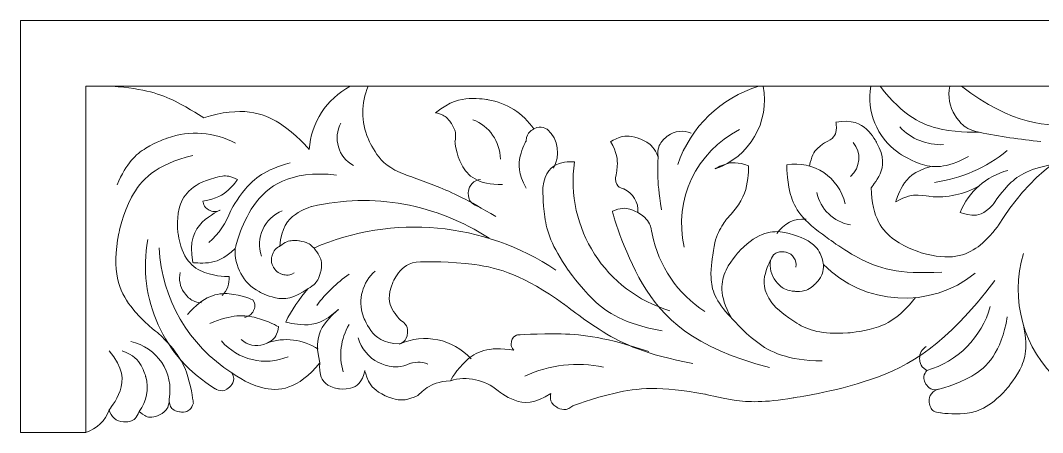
# Model space of a CAD drawing. Header units: millimetres. Extents: x 5741 to 5941, y 4776 to 4945.
# Drawn here: x 5741.4 to 5813.8, y 4915.9 to 4945.1 of the extents above; entities that cross this region are included whole.
import ezdxf

# ---------------------------------------------------------------- set-up
doc = ezdxf.new("R2010")
doc.units = ezdxf.units.MM
doc.header["$MEASUREMENT"] = 0
doc.layers.add('SITARA ALL', color=18, linetype='Continuous', true_color=0x000000)

msp = doc.modelspace()

# ---------------------------------------------------------------- linework, layer by layer
at = {"layer": 'SITARA ALL', "color": 1, "lineweight": 9, "true_color": 0xff0000}
for points, knots in [([(5835.637, 4935.453), (5835.351, 4935.729), (5835.281, 4936.161), (5835.464, 4936.513), (5835.464, 4936.513), (5835.556, 4936.689), (5835.7, 4936.825), (5835.845, 4936.96), (5836.042, 4937.055), (5836.432, 4936.98), (5836.432, 4936.98), (5836.427, 4937.328), (5836.547, 4937.653), (5836.667, 4937.979), (5836.911, 4938.281), (5837.594, 4938.42), (5837.594, 4938.42), (5837.936, 4938.49), (5838.278, 4938.432), (5838.62, 4938.375), (5838.963, 4938.192), (5839.226, 4937.547), (5839.226, 4937.547), (5839.15, 4938.242), (5839.352, 4938.907), (5839.555, 4939.572), (5840.036, 4940.206), (5841.415, 4940.438), (5841.415, 4940.438), (5841.415, 4940.438), (5817.576, 4940.438), (5793.737, 4940.438), (5746.058, 4940.438), (5746.058, 4940.438), (5746.058, 4940.438), (5746.058, 4940.438), (5746.058, 4934.312), (5746.058, 4928.185), (5746.058, 4915.931), (5746.058, 4915.931), (5746.058, 4915.931), (5746.058, 4915.931), (5744.898, 4915.931), (5743.737, 4915.931), (5741.415, 4915.931), (5741.415, 4915.931), (5741.415, 4915.931), (5741.415, 4915.931), (5741.415, 4922.058), (5741.415, 4928.185), (5741.415, 4940.438), (5741.415, 4940.438), (5741.415, 4940.438), (5741.415, 4940.438), (5741.415, 4941.603), (5741.415, 4942.768), (5741.415, 4945.098), (5741.415, 4945.098), (5741.415, 4945.098), (5741.415, 4945.098), (5742.576, 4945.098), (5743.737, 4945.098), (5746.058, 4945.098), (5746.058, 4945.098), (5746.058, 4945.098), (5746.058, 4945.098), (5769.898, 4945.098), (5793.737, 4945.098), (5841.415, 4945.098), (5841.415, 4945.098), (5841.415, 4945.098), (5841.415, 4945.098), (5865.254, 4945.098), (5889.094, 4945.098), (5936.772, 4945.098), (5936.772, 4945.098), (5936.772, 4945.098), (5936.772, 4945.098), (5937.933, 4945.098), (5939.094, 4945.098), (5941.415, 4945.098), (5941.415, 4945.098), (5941.415, 4945.098), (5941.415, 4945.098), (5941.415, 4943.933), (5941.415, 4942.768), (5941.415, 4940.438), (5941.415, 4940.438), (5941.415, 4940.438), (5941.415, 4940.438), (5941.415, 4934.312), (5941.415, 4928.185), (5941.415, 4915.931), (5941.415, 4915.931), (5941.415, 4915.931), (5941.415, 4915.931), (5940.254, 4915.931), (5939.094, 4915.931), (5936.772, 4915.931), (5936.772, 4915.931), (5936.772, 4915.931), (5936.388, 4916.057), (5936.044, 4916.27), (5935.7, 4916.482), (5935.397, 4916.78), (5935.131, 4917.544), (5935.131, 4917.544), (5935.077, 4917.302), (5934.946, 4917.092), (5934.814, 4916.883), (5934.606, 4916.707), (5934.111, 4916.679), (5934.111, 4916.679), (5933.863, 4916.666), (5933.627, 4916.736), (5933.39, 4916.806), (5933.163, 4916.959), (5933.004, 4917.428), (5933.004, 4917.428), (5932.829, 4917.246), (5932.608, 4917.126), (5932.387, 4917.006), (5932.119, 4916.949), (5931.652, 4917.137), (5931.652, 4917.137), (5931.418, 4917.232), (5931.225, 4917.393), (5931.032, 4917.554), (5930.879, 4917.782), (5930.882, 4918.286), (5930.882, 4918.286), (5930.89, 4918.066), (5930.814, 4917.86), (5930.739, 4917.654), (5930.581, 4917.462), (5930.146, 4917.391), (5930.146, 4917.391), (5929.928, 4917.355), (5929.714, 4917.403), (5929.5, 4917.452), (5929.29, 4917.583), (5929.163, 4918.006), (5929.163, 4918.006), (5929.27, 4918.955), (5929.545, 4919.869), (5929.82, 4920.784), (5930.262, 4921.663), (5931.658, 4922.967), (5931.658, 4922.967), (5932.771, 4923.775), (5933.599, 4924.868), (5934.428, 4925.961), (5934.971, 4927.34), (5934.443, 4930.04), (5934.443, 4930.04), (5934.178, 4931.389), (5933.535, 4932.601), (5932.892, 4933.812), (5931.87, 4934.886), (5929.199, 4935.543)], [0, 0, 0, 0, 0.018519, 0.018519, 0.018519, 0.037037, 0.037037, 0.037037, 0.055556, 0.055556, 0.055556, 0.074074, 0.074074, 0.074074, 0.092593, 0.092593, 0.092593, 0.111111, 0.111111, 0.111111, 0.12963, 0.12963, 0.12963, 0.148148, 0.148148, 0.148148, 0.166667, 0.166667, 0.166667, 0.185185, 0.185185, 0.185185, 0.203704, 0.203704, 0.203704, 0.222222, 0.222222, 0.222222, 0.240741, 0.240741, 0.240741, 0.259259, 0.259259, 0.259259, 0.277778, 0.277778, 0.277778, 0.296296, 0.296296, 0.296296, 0.314815, 0.314815, 0.314815, 0.333333, 0.333333, 0.333333, 0.351852, 0.351852, 0.351852, 0.37037, 0.37037, 0.37037, 0.388889, 0.388889, 0.388889, 0.407407, 0.407407, 0.407407, 0.425926, 0.425926, 0.425926, 0.444444, 0.444444, 0.444444, 0.462963, 0.462963, 0.462963, 0.481481, 0.481481, 0.481481, 0.5, 0.5, 0.5, 0.518519, 0.518519, 0.518519, 0.537037, 0.537037, 0.537037, 0.555556, 0.555556, 0.555556, 0.574074, 0.574074, 0.574074, 0.592593, 0.592593, 0.592593, 0.611111, 0.611111, 0.611111, 0.62963, 0.62963, 0.62963, 0.648148, 0.648148, 0.648148, 0.666667, 0.666667, 0.666667, 0.685185, 0.685185, 0.685185, 0.703704, 0.703704, 0.703704, 0.722222, 0.722222, 0.722222, 0.740741, 0.740741, 0.740741, 0.759259, 0.759259, 0.759259, 0.777778, 0.777778, 0.777778, 0.796296, 0.796296, 0.796296, 0.814815, 0.814815, 0.814815, 0.833333, 0.833333, 0.833333, 0.851852, 0.851852, 0.851852, 0.87037, 0.87037, 0.87037, 0.888889, 0.888889, 0.888889, 0.907407, 0.907407, 0.907407, 0.925926, 0.925926, 0.925926, 0.944444, 0.944444, 0.944444, 0.962963, 0.962963, 0.962963, 1, 1, 1, 1]), ([(5836.432, 4936.98), (5837.698, 4934.189), (5839.378, 4931.606), (5841.415, 4929.318), (5841.415, 4929.318), (5840.114, 4930.593), (5838.846, 4931.902), (5837.578, 4933.212), (5836.344, 4934.554), (5834.019, 4937.361), (5834.019, 4937.361), (5832.201, 4939.032), (5829.96, 4940.05), (5827.719, 4941.068), (5825.055, 4941.432), (5820.658, 4939.181), (5820.658, 4939.181), (5818.612, 4938.207), (5816.378, 4937.842), (5814.145, 4937.476), (5811.725, 4937.719), (5808.098, 4940.438)], [0, 0, 0, 0, 0.125, 0.125, 0.125, 0.25, 0.25, 0.25, 0.375, 0.375, 0.375, 0.5, 0.5, 0.5, 0.625, 0.625, 0.625, 0.75, 0.75, 0.75, 1, 1, 1, 1]), ([(5764.782, 4940.438), (5763.106, 4939.553), (5762.007, 4937.867), (5761.875, 4935.976), (5761.875, 4935.976), (5760.961, 4937.063), (5759.769, 4937.827), (5758.576, 4938.59), (5757.106, 4939.031), (5754.385, 4938.216), (5754.385, 4938.216), (5753.422, 4938.86), (5752.384, 4939.374), (5751.346, 4939.887), (5750.234, 4940.27), (5747.923, 4940.438)], [0, 0, 0, 0, 0.166667, 0.166667, 0.166667, 0.333333, 0.333333, 0.333333, 0.5, 0.5, 0.5, 0.666667, 0.666667, 0.666667, 1, 1, 1, 1]), ([(5766.05, 4940.438), (5765.55, 4939.253), (5765.553, 4937.915), (5766.059, 4936.732), (5766.059, 4936.732), (5766.312, 4936.14), (5766.679, 4935.612), (5767.047, 4935.085), (5767.529, 4934.622), (5768.732, 4934.164), (5768.732, 4934.164), (5769.844, 4933.788), (5770.934, 4933.352), (5772.023, 4932.917), (5773.091, 4932.422), (5775.104, 4931.214)], [0, 0, 0, 0, 0.166667, 0.166667, 0.166667, 0.333333, 0.333333, 0.333333, 0.5, 0.5, 0.5, 0.666667, 0.666667, 0.666667, 1, 1, 1, 1]), ([(5794.044, 4940.438), (5794.53, 4937.915), (5793.072, 4935.42), (5790.637, 4934.599), (5790.637, 4934.599), (5790.997, 4934.812), (5791.396, 4934.937), (5791.794, 4935.062), (5792.232, 4935.099), (5793.013, 4934.799), (5793.013, 4934.799), (5793.01, 4934.093), (5792.866, 4933.401), (5792.722, 4932.71), (5792.438, 4932.034), (5791.436, 4931.038), (5791.436, 4931.038), (5791.17, 4930.662), (5790.956, 4930.255), (5790.741, 4929.848), (5790.577, 4929.41), (5790.484, 4928.495), (5790.484, 4928.495), (5790.314, 4927.697), (5790.349, 4926.884), (5790.385, 4926.071), (5790.626, 4925.242), (5791.77, 4924.08), (5791.77, 4924.08), (5792.574, 4923.123), (5793.564, 4922.364), (5794.555, 4921.605), (5795.733, 4921.043), (5798.232, 4920.999)], [0, 0, 0, 0, 0.083333, 0.083333, 0.083333, 0.166667, 0.166667, 0.166667, 0.25, 0.25, 0.25, 0.333333, 0.333333, 0.333333, 0.416667, 0.416667, 0.416667, 0.5, 0.5, 0.5, 0.583333, 0.583333, 0.583333, 0.666667, 0.666667, 0.666667, 0.75, 0.75, 0.75, 0.833333, 0.833333, 0.833333, 1, 1, 1, 1]), ([(5801.679, 4940.438), (5801.362, 4938.648), (5802.099, 4936.836), (5803.576, 4935.776), (5803.576, 4935.776), (5804.315, 4935.246), (5805.172, 4934.951), (5806.03, 4934.656), (5807.006, 4934.596), (5808.601, 4935.469)], [0, 0, 0, 0, 0.25, 0.25, 0.25, 0.5, 0.5, 0.5, 1, 1, 1, 1]), ([(5807.279, 4940.438), (5807.117, 4939.731), (5807.246, 4938.987), (5807.637, 4938.375), (5807.637, 4938.375), (5807.832, 4938.07), (5808.084, 4937.809), (5808.336, 4937.549), (5808.645, 4937.335), (5809.355, 4937.184), (5809.355, 4937.184), (5807.991, 4937.132), (5806.656, 4937.409), (5805.321, 4937.686), (5804.014, 4938.291), (5802.329, 4940.438)], [0, 0, 0, 0, 0.166667, 0.166667, 0.166667, 0.333333, 0.333333, 0.333333, 0.5, 0.5, 0.5, 0.666667, 0.666667, 0.666667, 1, 1, 1, 1]), ([(5777.786, 4937.419), (5777.035, 4938.524), (5775.865, 4939.273), (5774.547, 4939.49), (5774.547, 4939.49), (5773.888, 4939.599), (5773.222, 4939.57), (5772.555, 4939.542), (5771.88, 4939.376), (5770.815, 4938.57), (5770.815, 4938.57), (5771.043, 4938.526), (5771.259, 4938.437), (5771.474, 4938.349), (5771.676, 4938.215), (5771.937, 4937.829), (5771.937, 4937.829), (5772.067, 4937.636), (5772.156, 4937.421), (5772.245, 4937.205), (5772.293, 4936.967), (5772.204, 4936.51), (5772.204, 4936.51), (5772.28, 4935.64), (5772.686, 4934.875), (5773.092, 4934.109), (5773.827, 4933.447), (5775.572, 4933.482)], [0, 0, 0, 0, 0.1, 0.1, 0.1, 0.2, 0.2, 0.2, 0.3, 0.3, 0.3, 0.4, 0.4, 0.4, 0.5, 0.5, 0.5, 0.6, 0.6, 0.6, 0.7, 0.7, 0.7, 0.8, 0.8, 0.8, 1, 1, 1, 1]), ([(5819.567, 4937.576), (5815.864, 4936.418), (5812.719, 4933.939), (5810.729, 4930.607), (5810.729, 4930.607), (5810.123, 4929.724), (5809.267, 4929.087), (5808.41, 4928.449), (5807.304, 4928.056), (5805.249, 4928.659), (5805.249, 4928.659), (5804.221, 4928.961), (5803.348, 4929.576), (5802.476, 4930.192), (5801.758, 4931.121), (5801.692, 4933.262), (5801.692, 4933.262), (5802.09, 4933.701), (5802.329, 4934.241), (5802.568, 4934.781), (5802.647, 4935.422), (5802.085, 4936.466), (5802.085, 4936.466), (5801.804, 4936.988), (5801.375, 4937.393), (5800.945, 4937.798), (5800.367, 4938.086), (5799.196, 4937.905), (5799.196, 4937.905), (5799.267, 4937.605), (5799.222, 4937.302), (5799.176, 4936.998), (5799.014, 4936.692), (5798.438, 4936.47), (5798.438, 4936.47), (5798.142, 4936.284), (5797.893, 4936.037), (5797.644, 4935.791), (5797.443, 4935.484), (5797.338, 4934.791)], [0, 0, 0, 0, 0.071429, 0.071429, 0.071429, 0.142857, 0.142857, 0.142857, 0.214286, 0.214286, 0.214286, 0.285714, 0.285714, 0.285714, 0.357143, 0.357143, 0.357143, 0.428571, 0.428571, 0.428571, 0.5, 0.5, 0.5, 0.571429, 0.571429, 0.571429, 0.642857, 0.642857, 0.642857, 0.714286, 0.714286, 0.714286, 0.785714, 0.785714, 0.785714, 0.857143, 0.857143, 0.857143, 1, 1, 1, 1]), ([(5756.661, 4936.415), (5755.167, 4937.202), (5753.415, 4937.333), (5751.822, 4936.775), (5751.822, 4936.775), (5751.025, 4936.496), (5750.305, 4936.058), (5749.584, 4935.62), (5748.94, 4935.022), (5748.264, 4933.475)], [0, 0, 0, 0, 0.25, 0.25, 0.25, 0.5, 0.5, 0.5, 1, 1, 1, 1]), ([(5779.18, 4934.633), (5779.691, 4935.536), (5779.523, 4936.67), (5778.772, 4937.386), (5778.772, 4937.386), (5778.622, 4937.478), (5778.453, 4937.528), (5778.285, 4937.577), (5778.097, 4937.583), (5777.786, 4937.419), (5777.786, 4937.419), (5777.63, 4937.337), (5777.502, 4937.217), (5777.374, 4937.097), (5777.273, 4936.939), (5777.256, 4936.587), (5777.256, 4936.587), (5776.969, 4936.063), (5776.826, 4935.484), (5776.683, 4934.905), (5776.682, 4934.272), (5777.256, 4933.224)], [0, 0, 0, 0, 0.125, 0.125, 0.125, 0.25, 0.25, 0.25, 0.375, 0.375, 0.375, 0.5, 0.5, 0.5, 0.625, 0.625, 0.625, 0.75, 0.75, 0.75, 1, 1, 1, 1]), ([(5788.946, 4937.115), (5788.402, 4937.353), (5787.773, 4937.287), (5787.29, 4936.941), (5787.29, 4936.941), (5787.049, 4936.768), (5786.863, 4936.537), (5786.676, 4936.307), (5786.544, 4936.02), (5786.597, 4935.428), (5786.597, 4935.428), (5786.573, 4934.804), (5786.583, 4934.179), (5786.592, 4933.555), (5786.635, 4932.93), (5786.851, 4931.7)], [0, 0, 0, 0, 0.166667, 0.166667, 0.166667, 0.333333, 0.333333, 0.333333, 0.5, 0.5, 0.5, 0.666667, 0.666667, 0.666667, 1, 1, 1, 1]), ([(5785.17, 4931.496), (5785.231, 4932.215), (5784.824, 4932.891), (5784.16, 4933.173), (5784.16, 4933.173), (5783.994, 4933.214), (5783.851, 4933.307), (5783.709, 4933.4), (5783.589, 4933.545), (5783.572, 4933.886), (5783.572, 4933.886), (5783.684, 4934.332), (5783.71, 4934.791), (5783.736, 4935.25), (5783.676, 4935.721), (5783.236, 4936.529), (5783.236, 4936.529), (5783.525, 4936.711), (5783.848, 4936.823), (5784.17, 4936.936), (5784.525, 4936.98), (5785.175, 4936.767), (5785.175, 4936.767), (5785.499, 4936.661), (5785.792, 4936.485), (5786.085, 4936.309), (5786.345, 4936.063), (5786.597, 4935.428)], [0, 0, 0, 0, 0.1, 0.1, 0.1, 0.2, 0.2, 0.2, 0.3, 0.3, 0.3, 0.4, 0.4, 0.4, 0.5, 0.5, 0.5, 0.6, 0.6, 0.6, 0.7, 0.7, 0.7, 0.8, 0.8, 0.8, 1, 1, 1, 1]), ([(5749.236, 4922.363), (5751.1, 4921.973), (5752.306, 4920.157), (5751.948, 4918.286), (5751.948, 4918.286), (5751.941, 4918.066), (5752.016, 4917.859), (5752.091, 4917.653), (5752.249, 4917.462), (5752.685, 4917.391), (5752.685, 4917.391), (5752.902, 4917.355), (5753.117, 4917.403), (5753.331, 4917.451), (5753.541, 4917.583), (5753.667, 4918.006), (5753.667, 4918.006), (5753.56, 4918.955), (5753.286, 4919.87), (5753.011, 4920.784), (5752.569, 4921.663), (5751.173, 4922.967), (5751.173, 4922.967), (5750.06, 4923.774), (5749.232, 4924.867), (5748.404, 4925.961), (5747.861, 4927.342), (5748.388, 4930.04), (5748.388, 4930.04), (5748.651, 4931.388), (5749.295, 4932.6), (5749.939, 4933.811), (5750.963, 4934.885), (5753.631, 4935.543)], [0, 0, 0, 0, 0.083333, 0.083333, 0.083333, 0.166667, 0.166667, 0.166667, 0.25, 0.25, 0.25, 0.333333, 0.333333, 0.333333, 0.416667, 0.416667, 0.416667, 0.5, 0.5, 0.5, 0.583333, 0.583333, 0.583333, 0.666667, 0.666667, 0.666667, 0.75, 0.75, 0.75, 0.833333, 0.833333, 0.833333, 1, 1, 1, 1]), ([(5787.428, 4924.552), (5782.878, 4925.905), (5780.005, 4930.392), (5780.668, 4935.092), (5780.668, 4935.092), (5780.109, 4935.14), (5779.583, 4934.962), (5779.056, 4934.784), (5778.561, 4934.38), (5778.435, 4933.266), (5778.435, 4933.266), (5778.421, 4932.223), (5778.571, 4931.191), (5778.722, 4930.16), (5779.036, 4929.14), (5780.233, 4927.432), (5780.233, 4927.432), (5781.012, 4926.299), (5782.001, 4925.345), (5782.99, 4924.391), (5784.189, 4923.616), (5786.896, 4923.127)], [0, 0, 0, 0, 0.125, 0.125, 0.125, 0.25, 0.25, 0.25, 0.375, 0.375, 0.375, 0.5, 0.5, 0.5, 0.625, 0.625, 0.625, 0.75, 0.75, 0.75, 1, 1, 1, 1]), ([(5799.848, 4932.123), (5799.43, 4934), (5797.61, 4935.214), (5795.717, 4934.873), (5795.717, 4934.873), (5795.708, 4933.895), (5795.941, 4932.947), (5796.174, 4931.998), (5796.648, 4931.08), (5798.255, 4929.964), (5798.255, 4929.964), (5799.445, 4929.007), (5800.793, 4928.29), (5802.14, 4927.573), (5803.645, 4927.096), (5806.694, 4927.291)], [0, 0, 0, 0, 0.166667, 0.166667, 0.166667, 0.333333, 0.333333, 0.333333, 0.5, 0.5, 0.5, 0.666667, 0.666667, 0.666667, 1, 1, 1, 1]), ([(5755.711, 4925.626), (5756.06, 4925.984), (5756.24, 4926.474), (5756.206, 4926.973), (5756.206, 4926.973), (5755.303, 4926.945), (5754.462, 4927.259), (5753.621, 4927.572), (5752.84, 4928.228), (5752.58, 4930.015), (5752.58, 4930.015), (5752.45, 4930.908), (5752.666, 4931.78), (5752.882, 4932.651), (5753.445, 4933.501), (5755.191, 4933.963), (5755.191, 4933.963), (5755.456, 4934.052), (5755.734, 4934.085), (5756.011, 4934.118), (5756.302, 4934.094), (5756.797, 4933.833), (5756.797, 4933.833), (5756.504, 4933.428), (5756.137, 4933.089), (5755.77, 4932.75), (5755.329, 4932.478), (5754.343, 4932.315), (5754.343, 4932.315), (5754.362, 4932.178), (5754.413, 4932.051), (5754.464, 4931.924), (5754.547, 4931.805), (5754.791, 4931.678), (5754.791, 4931.678), (5754.913, 4931.614), (5755.047, 4931.582), (5755.18, 4931.55), (5755.325, 4931.55), (5755.57, 4931.675), (5755.57, 4931.675), (5754.853, 4931.356), (5754.295, 4930.811), (5753.736, 4930.266), (5753.336, 4929.494), (5753.642, 4927.956), (5753.642, 4927.956), (5754.19, 4927.892), (5754.737, 4927.952), (5755.285, 4928.012), (5755.832, 4928.196), (5756.628, 4928.96), (5756.628, 4928.96), (5756.99, 4930.614), (5757.947, 4932), (5758.903, 4933.386), (5760.453, 4934.505), (5763.822, 4934.159)], [0, 0, 0, 0, 0.05, 0.05, 0.05, 0.1, 0.1, 0.1, 0.15, 0.15, 0.15, 0.2, 0.2, 0.2, 0.25, 0.25, 0.25, 0.3, 0.3, 0.3, 0.35, 0.35, 0.35, 0.4, 0.4, 0.4, 0.45, 0.45, 0.45, 0.5, 0.5, 0.5, 0.55, 0.55, 0.55, 0.6, 0.6, 0.6, 0.65, 0.65, 0.65, 0.7, 0.7, 0.7, 0.75, 0.75, 0.75, 0.8, 0.8, 0.8, 0.85, 0.85, 0.85, 0.9, 0.9, 0.9, 1, 1, 1, 1]), ([(5754.77, 4929.384), (5755.473, 4929.992), (5756.006, 4930.772), (5756.317, 4931.649), (5756.317, 4931.649), (5756.764, 4932.471), (5757.368, 4933.187), (5757.972, 4933.903), (5758.731, 4934.513), (5760.531, 4935.032)], [0, 0, 0, 0, 0.25, 0.25, 0.25, 0.5, 0.5, 0.5, 1, 1, 1, 1]), ([(5809.344, 4933.392), (5808.29, 4932.784), (5807.072, 4932.523), (5805.862, 4932.643), (5805.862, 4932.643), (5805.448, 4932.727), (5805.026, 4932.736), (5804.604, 4932.745), (5804.174, 4932.678), (5803.436, 4932.267), (5803.436, 4932.267), (5803.614, 4932.871), (5803.939, 4933.409), (5804.264, 4933.947), (5804.737, 4934.419), (5805.945, 4934.773)], [0, 0, 0, 0, 0.166667, 0.166667, 0.166667, 0.333333, 0.333333, 0.333333, 0.5, 0.5, 0.5, 0.666667, 0.666667, 0.666667, 1, 1, 1, 1]), ([(5811.382, 4934.481), (5809.854, 4934.07), (5808.603, 4932.976), (5807.995, 4931.515), (5807.995, 4931.515), (5808.393, 4931.35), (5808.821, 4931.317), (5809.25, 4931.284), (5809.708, 4931.384), (5810.294, 4932.017), (5810.294, 4932.017), (5810.765, 4932.77), (5811.382, 4933.408), (5811.999, 4934.047), (5812.762, 4934.57), (5814.506, 4934.907)], [0, 0, 0, 0, 0.166667, 0.166667, 0.166667, 0.333333, 0.333333, 0.333333, 0.5, 0.5, 0.5, 0.666667, 0.666667, 0.666667, 1, 1, 1, 1]), ([(5774.006, 4933.841), (5773.557, 4933.789), (5773.204, 4933.436), (5773.153, 4932.988), (5773.153, 4932.988), (5773.127, 4932.764), (5773.18, 4932.545), (5773.233, 4932.327), (5773.364, 4932.115), (5773.789, 4931.963)], [0, 0, 0, 0, 0.25, 0.25, 0.25, 0.5, 0.5, 0.5, 1, 1, 1, 1]), ([(5774.623, 4929.677), (5770.921, 4932.114), (5766.388, 4932.93), (5762.069, 4931.935), (5762.069, 4931.935), (5761.437, 4931.74), (5760.896, 4931.364), (5760.354, 4930.988), (5759.903, 4930.431), (5759.786, 4929.113)], [0, 0, 0, 0, 0.25, 0.25, 0.25, 0.5, 0.5, 0.5, 1, 1, 1, 1]), ([(5789.915, 4924.489), (5787.981, 4925.743), (5786.633, 4927.725), (5786.176, 4929.984), (5786.176, 4929.984), (5786.138, 4930.302), (5786.025, 4930.601), (5785.913, 4930.9), (5785.726, 4931.18), (5785.17, 4931.496), (5785.17, 4931.496), (5784.892, 4931.654), (5784.585, 4931.742), (5784.278, 4931.83), (5783.942, 4931.847), (5783.357, 4931.59), (5783.357, 4931.59), (5784.079, 4928.875), (5785.503, 4926.461), (5786.928, 4924.047), (5789.055, 4921.934), (5794.495, 4920.532)], [0, 0, 0, 0, 0.125, 0.125, 0.125, 0.25, 0.25, 0.25, 0.375, 0.375, 0.375, 0.5, 0.5, 0.5, 0.625, 0.625, 0.625, 0.75, 0.75, 0.75, 1, 1, 1, 1]), ([(5794.563, 4928.119), (5794.477, 4927.597), (5794.613, 4927.063), (5794.94, 4926.646), (5794.94, 4926.646), (5795.103, 4926.438), (5795.306, 4926.268), (5795.509, 4926.099), (5795.752, 4925.969), (5796.28, 4925.928), (5796.28, 4925.928), (5796.544, 4925.907), (5796.806, 4925.943), (5797.068, 4925.978), (5797.329, 4926.069), (5797.716, 4926.43), (5797.716, 4926.43), (5797.909, 4926.611), (5798.06, 4926.828), (5798.211, 4927.045), (5798.32, 4927.298), (5798.315, 4927.828), (5798.315, 4927.828), (5798.261, 4928.17), (5798.136, 4928.492), (5798.01, 4928.815), (5797.813, 4929.117), (5797.231, 4929.493), (5797.231, 4929.493), (5796.452, 4929.938), (5795.574, 4930.096), (5794.695, 4930.254), (5793.716, 4930.126), (5792.443, 4928.863), (5792.443, 4928.863), (5791.806, 4928.231), (5791.419, 4927.427), (5791.031, 4926.622), (5790.893, 4925.645), (5791.77, 4924.08)], [0, 0, 0, 0, 0.071429, 0.071429, 0.071429, 0.142857, 0.142857, 0.142857, 0.214286, 0.214286, 0.214286, 0.285714, 0.285714, 0.285714, 0.357143, 0.357143, 0.357143, 0.428571, 0.428571, 0.428571, 0.5, 0.5, 0.5, 0.571429, 0.571429, 0.571429, 0.642857, 0.642857, 0.642857, 0.714286, 0.714286, 0.714286, 0.785714, 0.785714, 0.785714, 0.857143, 0.857143, 0.857143, 1, 1, 1, 1]), ([(5750.442, 4929.584), (5749.671, 4925.415), (5751.57, 4921.209), (5755.211, 4919.036), (5755.211, 4919.036), (5755.375, 4918.937), (5755.562, 4918.899), (5755.749, 4918.861), (5755.959, 4918.885), (5756.235, 4919.15), (5756.235, 4919.15), (5756.374, 4919.282), (5756.459, 4919.453), (5756.545, 4919.623), (5756.577, 4919.831), (5756.394, 4920.168), (5756.394, 4920.168), (5757.354, 4919.41), (5758.528, 4919.109), (5759.702, 4918.807), (5761.091, 4918.961), (5762.627, 4920.864)], [0, 0, 0, 0, 0.125, 0.125, 0.125, 0.25, 0.25, 0.25, 0.375, 0.375, 0.375, 0.5, 0.5, 0.5, 0.625, 0.625, 0.625, 0.75, 0.75, 0.75, 1, 1, 1, 1]), ([(5756.628, 4928.96), (5756.553, 4927.699), (5757.212, 4926.508), (5758.32, 4925.902), (5758.32, 4925.902), (5758.875, 4925.599), (5759.491, 4925.469), (5760.107, 4925.339), (5760.786, 4925.383), (5761.808, 4926.126), (5761.808, 4926.126), (5762.029, 4926.249), (5762.219, 4926.417), (5762.409, 4926.584), (5762.568, 4926.795), (5762.685, 4927.288), (5762.685, 4927.288), (5762.743, 4927.534), (5762.748, 4927.787), (5762.754, 4928.04), (5762.706, 4928.3), (5762.422, 4928.72), (5762.422, 4928.72), (5762.28, 4928.929), (5762.097, 4929.105), (5761.915, 4929.28), (5761.692, 4929.421), (5761.19, 4929.495), (5761.19, 4929.495), (5760.94, 4929.533), (5760.687, 4929.517), (5760.434, 4929.501), (5760.18, 4929.432), (5759.786, 4929.113), (5759.786, 4929.113), (5759.658, 4929.046), (5759.546, 4928.955), (5759.434, 4928.864), (5759.338, 4928.748), (5759.255, 4928.471), (5759.255, 4928.471), (5759.213, 4928.333), (5759.199, 4928.19), (5759.186, 4928.046), (5759.201, 4927.898), (5759.34, 4927.644), (5759.34, 4927.644), (5759.409, 4927.517), (5759.503, 4927.407), (5759.596, 4927.297), (5759.714, 4927.204), (5759.992, 4927.125), (5759.992, 4927.125), (5760.131, 4927.086), (5760.275, 4927.076), (5760.418, 4927.065), (5760.567, 4927.083), (5760.817, 4927.227)], [0, 0, 0, 0, 0.05, 0.05, 0.05, 0.1, 0.1, 0.1, 0.15, 0.15, 0.15, 0.2, 0.2, 0.2, 0.25, 0.25, 0.25, 0.3, 0.3, 0.3, 0.35, 0.35, 0.35, 0.4, 0.4, 0.4, 0.45, 0.45, 0.45, 0.5, 0.5, 0.5, 0.55, 0.55, 0.55, 0.6, 0.6, 0.6, 0.65, 0.65, 0.65, 0.7, 0.7, 0.7, 0.75, 0.75, 0.75, 0.8, 0.8, 0.8, 0.85, 0.85, 0.85, 0.9, 0.9, 0.9, 1, 1, 1, 1]), ([(5796.367, 4927.644), (5796.441, 4928.119), (5796.144, 4928.573), (5795.679, 4928.695), (5795.679, 4928.695), (5795.447, 4928.756), (5795.21, 4928.724), (5794.973, 4928.693), (5794.733, 4928.569), (5794.563, 4928.119), (5794.563, 4928.119), (5794.261, 4927.581), (5794.147, 4926.977), (5794.034, 4926.373), (5794.109, 4925.702), (5794.938, 4924.788), (5794.938, 4924.788), (5795.627, 4924.147), (5796.434, 4923.664), (5797.24, 4923.18), (5798.163, 4922.854), (5800.041, 4922.985), (5800.041, 4922.985), (5800.979, 4923.051), (5801.883, 4923.31), (5802.787, 4923.569), (5803.656, 4924.02), (5804.842, 4925.482)], [0, 0, 0, 0, 0.1, 0.1, 0.1, 0.2, 0.2, 0.2, 0.3, 0.3, 0.3, 0.4, 0.4, 0.4, 0.5, 0.5, 0.5, 0.6, 0.6, 0.6, 0.7, 0.7, 0.7, 0.8, 0.8, 0.8, 1, 1, 1, 1]), ([(5812.484, 4928.599), (5811.503, 4925.346), (5812.489, 4921.823), (5815.018, 4919.555), (5815.018, 4919.555), (5815.099, 4919.335), (5815.242, 4919.151), (5815.385, 4918.966), (5815.591, 4918.818), (5816.06, 4918.805), (5816.06, 4918.805), (5816.294, 4918.799), (5816.518, 4918.864), (5816.742, 4918.93), (5816.956, 4919.067), (5817.14, 4919.498)], [0, 0, 0, 0, 0.166667, 0.166667, 0.166667, 0.333333, 0.333333, 0.333333, 0.5, 0.5, 0.5, 0.666667, 0.666667, 0.666667, 1, 1, 1, 1]), ([(5773.342, 4921.148), (5772.059, 4922.556), (5770.018, 4922.98), (5768.282, 4922.194), (5768.282, 4922.194), (5768.445, 4922.266), (5768.581, 4922.38), (5768.717, 4922.494), (5768.825, 4922.652), (5768.842, 4923.007), (5768.842, 4923.007), (5768.851, 4923.185), (5768.808, 4923.357), (5768.766, 4923.529), (5768.674, 4923.696), (5768.363, 4923.87), (5768.363, 4923.87), (5768, 4924.214), (5767.763, 4924.652), (5767.526, 4925.091), (5767.414, 4925.625), (5767.802, 4926.546), (5767.802, 4926.546), (5767.996, 4927.007), (5768.323, 4927.384), (5768.65, 4927.761), (5769.11, 4928.053), (5770.109, 4928.015), (5770.109, 4928.015), (5771.863, 4928.062), (5773.602, 4927.822), (5775.34, 4927.583), (5777.063, 4927.059), (5779.926, 4925.028), (5779.926, 4925.028), (5781.254, 4923.961), (5782.702, 4923.067), (5784.151, 4922.173), (5785.721, 4921.45), (5789.068, 4920.82)], [0, 0, 0, 0, 0.071429, 0.071429, 0.071429, 0.142857, 0.142857, 0.142857, 0.214286, 0.214286, 0.214286, 0.285714, 0.285714, 0.285714, 0.357143, 0.357143, 0.357143, 0.428571, 0.428571, 0.428571, 0.5, 0.5, 0.5, 0.571429, 0.571429, 0.571429, 0.642857, 0.642857, 0.642857, 0.714286, 0.714286, 0.714286, 0.785714, 0.785714, 0.785714, 0.857143, 0.857143, 0.857143, 1, 1, 1, 1]), ([(5752.737, 4927.256), (5752.623, 4926.768), (5752.721, 4926.256), (5753.008, 4925.845), (5753.008, 4925.845), (5753.151, 4925.64), (5753.335, 4925.471), (5753.519, 4925.301), (5753.743, 4925.166), (5754.24, 4925.107)], [0, 0, 0, 0, 0.25, 0.25, 0.25, 0.5, 0.5, 0.5, 1, 1, 1, 1]), ([(5766.553, 4927.357), (5765.65, 4926.574), (5765.311, 4925.325), (5765.694, 4924.193), (5765.694, 4924.193), (5765.886, 4923.627), (5766.239, 4923.148), (5766.592, 4922.668), (5767.106, 4922.275), (5768.299, 4922.202)], [0, 0, 0, 0, 0.25, 0.25, 0.25, 0.5, 0.5, 0.5, 1, 1, 1, 1]), ([(5771.881, 4919.601), (5773.054, 4919.947), (5774.323, 4919.679), (5775.257, 4918.89), (5775.257, 4918.89), (5775.794, 4918.452), (5776.441, 4918.214), (5777.089, 4917.976), (5777.848, 4917.938), (5779.002, 4918.705), (5779.002, 4918.705), (5778.96, 4918.514), (5778.98, 4918.32), (5779, 4918.127), (5779.083, 4917.93), (5779.415, 4917.723), (5779.415, 4917.723), (5779.581, 4917.62), (5779.77, 4917.575), (5779.959, 4917.529), (5780.172, 4917.541), (5780.478, 4917.785), (5780.478, 4917.785), (5781.98, 4918.363), (5783.548, 4918.727), (5785.116, 4919.09), (5786.75, 4919.239), (5789.914, 4918.648), (5789.914, 4918.648), (5790.937, 4918.384), (5791.981, 4918.23), (5793.026, 4918.076), (5794.093, 4918.031), (5796.175, 4918.389), (5796.175, 4918.389), (5799.014, 4918.766), (5801.718, 4919.701), (5804.422, 4920.636), (5806.992, 4922.127), (5810.462, 4926.684)], [0, 0, 0, 0, 0.071429, 0.071429, 0.071429, 0.142857, 0.142857, 0.142857, 0.214286, 0.214286, 0.214286, 0.285714, 0.285714, 0.285714, 0.357143, 0.357143, 0.357143, 0.428571, 0.428571, 0.428571, 0.5, 0.5, 0.5, 0.571429, 0.571429, 0.571429, 0.642857, 0.642857, 0.642857, 0.714286, 0.714286, 0.714286, 0.785714, 0.785714, 0.785714, 0.857143, 0.857143, 0.857143, 1, 1, 1, 1]), ([(5757.291, 4924.09), (5757.565, 4924.122), (5757.805, 4924.291), (5757.926, 4924.54), (5757.926, 4924.54), (5757.987, 4924.664), (5758.014, 4924.799), (5758.041, 4924.935), (5758.034, 4925.081), (5757.89, 4925.317), (5757.89, 4925.317), (5757.088, 4925.677), (5756.216, 4925.752), (5755.344, 4925.827), (5754.402, 4925.617), (5753.26, 4924.281)], [0, 0, 0, 0, 0.166667, 0.166667, 0.166667, 0.333333, 0.333333, 0.333333, 0.5, 0.5, 0.5, 0.666667, 0.666667, 0.666667, 1, 1, 1, 1]), ([(5761.808, 4926.126), (5761.17, 4925.407), (5760.633, 4924.606), (5760.209, 4923.744), (5760.209, 4923.744), (5760.867, 4923.565), (5761.547, 4923.559), (5762.227, 4923.553), (5762.93, 4923.721), (5763.942, 4924.634), (5763.942, 4924.634), (5763.368, 4924.191), (5762.953, 4923.6), (5762.537, 4923.009), (5762.279, 4922.27), (5762.627, 4920.864), (5762.627, 4920.864), (5762.562, 4920.428), (5762.677, 4920.007), (5762.792, 4919.586), (5763.087, 4919.179), (5763.956, 4919.034), (5763.956, 4919.034), (5764.39, 4918.962), (5764.813, 4919.069), (5765.236, 4919.177), (5765.648, 4919.464), (5765.809, 4920.33), (5765.809, 4920.33), (5765.903, 4919.935), (5766.084, 4919.573), (5766.265, 4919.212), (5766.533, 4918.882), (5767.267, 4918.537), (5767.267, 4918.537), (5767.633, 4918.365), (5768.029, 4918.281), (5768.425, 4918.197), (5768.85, 4918.201), (5769.577, 4918.559), (5769.577, 4918.559), (5769.886, 4918.864), (5770.246, 4919.109), (5770.605, 4919.354), (5771.014, 4919.538), (5771.881, 4919.601), (5771.881, 4919.601), (5772.325, 4920.398), (5772.996, 4921.012), (5773.667, 4921.627), (5774.564, 4922.06), (5776.365, 4921.764), (5776.365, 4921.764), (5776.296, 4921.844), (5776.247, 4921.937), (5776.197, 4922.031), (5776.168, 4922.137), (5776.206, 4922.345), (5776.206, 4922.345), (5776.224, 4922.449), (5776.266, 4922.546), (5776.308, 4922.643), (5776.372, 4922.733), (5776.557, 4922.834), (5776.557, 4922.834), (5778.147, 4922.951), (5779.74, 4922.91), (5781.333, 4922.869), (5782.931, 4922.669), (5785.954, 4921.662)], [0, 0, 0, 0, 0.041667, 0.041667, 0.041667, 0.083333, 0.083333, 0.083333, 0.125, 0.125, 0.125, 0.166667, 0.166667, 0.166667, 0.208333, 0.208333, 0.208333, 0.25, 0.25, 0.25, 0.291667, 0.291667, 0.291667, 0.333333, 0.333333, 0.333333, 0.375, 0.375, 0.375, 0.416667, 0.416667, 0.416667, 0.458333, 0.458333, 0.458333, 0.5, 0.5, 0.5, 0.541667, 0.541667, 0.541667, 0.583333, 0.583333, 0.583333, 0.625, 0.625, 0.625, 0.666667, 0.666667, 0.666667, 0.708333, 0.708333, 0.708333, 0.75, 0.75, 0.75, 0.791667, 0.791667, 0.791667, 0.833333, 0.833333, 0.833333, 0.875, 0.875, 0.875, 0.916667, 0.916667, 0.916667, 1, 1, 1, 1]), ([(5757.067, 4922.523), (5757.488, 4922.111), (5758.105, 4921.972), (5758.662, 4922.163), (5758.662, 4922.163), (5758.941, 4922.259), (5759.181, 4922.429), (5759.421, 4922.599), (5759.621, 4922.843), (5759.701, 4923.427), (5759.701, 4923.427), (5758.948, 4923.832), (5758.123, 4924.054), (5757.299, 4924.276), (5756.402, 4924.315), (5754.831, 4923.639)], [0, 0, 0, 0, 0.166667, 0.166667, 0.166667, 0.333333, 0.333333, 0.333333, 0.5, 0.5, 0.5, 0.666667, 0.666667, 0.666667, 1, 1, 1, 1]), ([(5810.133, 4924.859), (5809.534, 4922.666), (5807.826, 4920.946), (5805.637, 4920.327), (5805.637, 4920.327), (5805.525, 4920.19), (5805.463, 4920.024), (5805.401, 4919.859), (5805.389, 4919.665), (5805.578, 4919.364), (5805.578, 4919.364), (5805.672, 4919.214), (5805.809, 4919.102), (5805.945, 4918.99), (5806.124, 4918.916), (5806.47, 4918.997), (5806.47, 4918.997), (5807.723, 4919.282), (5808.829, 4919.927), (5809.936, 4920.573), (5810.895, 4921.58), (5811.341, 4924.111)], [0, 0, 0, 0, 0.125, 0.125, 0.125, 0.25, 0.25, 0.25, 0.375, 0.375, 0.375, 0.5, 0.5, 0.5, 0.625, 0.625, 0.625, 0.75, 0.75, 0.75, 1, 1, 1, 1]), ([(5806.47, 4918.997), (5806.052, 4918.91), (5805.765, 4918.526), (5805.8, 4918.101), (5805.8, 4918.101), (5805.818, 4917.888), (5805.913, 4917.699), (5806.008, 4917.51), (5806.181, 4917.343), (5806.608, 4917.327), (5806.608, 4917.327), (5807.467, 4917.193), (5808.33, 4917.279), (5809.193, 4917.365), (5810.061, 4917.67), (5811.233, 4918.954), (5811.233, 4918.954), (5811.819, 4919.596), (5812.225, 4920.363), (5812.631, 4921.13), (5812.857, 4922.022), (5812.435, 4923.708)], [0, 0, 0, 0, 0.125, 0.125, 0.125, 0.25, 0.25, 0.25, 0.375, 0.375, 0.375, 0.5, 0.5, 0.5, 0.625, 0.625, 0.625, 0.75, 0.75, 0.75, 1, 1, 1, 1]), ([(5765.341, 4922.643), (5765.552, 4921.878), (5766.08, 4921.241), (5766.793, 4920.894), (5766.793, 4920.894), (5767.15, 4920.72), (5767.535, 4920.628), (5767.92, 4920.535), (5768.334, 4920.523), (5769.065, 4920.83)], [0, 0, 0, 0, 0.25, 0.25, 0.25, 0.5, 0.5, 0.5, 1, 1, 1, 1]), ([(5746.058, 4915.931), (5746.827, 4916.184), (5747.434, 4916.779), (5747.7, 4917.544), (5747.7, 4917.544), (5748.217, 4918.144), (5748.476, 4918.888), (5748.735, 4919.632), (5748.735, 4920.519), (5747.7, 4921.719)], [0, 0, 0, 0, 0.25, 0.25, 0.25, 0.5, 0.5, 0.5, 1, 1, 1, 1]), ([(5749.827, 4917.428), (5750.357, 4918.126), (5750.528, 4919.031), (5750.291, 4919.874), (5750.291, 4919.874), (5750.172, 4920.296), (5749.958, 4920.678), (5749.744, 4921.059), (5749.435, 4921.4), (5748.618, 4921.719)], [0, 0, 0, 0, 0.25, 0.25, 0.25, 0.5, 0.5, 0.5, 1, 1, 1, 1]), ([(5805.594, 4922.031), (5805.296, 4921.846), (5805.119, 4921.518), (5805.128, 4921.167), (5805.128, 4921.167), (5805.132, 4920.992), (5805.183, 4920.824), (5805.233, 4920.657), (5805.33, 4920.497), (5805.637, 4920.327)], [0, 0, 0, 0, 0.25, 0.25, 0.25, 0.5, 0.5, 0.5, 1, 1, 1, 1]), ([(5747.7, 4917.544), (5747.808, 4917.059), (5748.224, 4916.706), (5748.72, 4916.679), (5748.72, 4916.679), (5748.967, 4916.666), (5749.204, 4916.736), (5749.441, 4916.806), (5749.667, 4916.958), (5749.827, 4917.428), (5749.827, 4917.428), (5750.001, 4917.246), (5750.222, 4917.126), (5750.443, 4917.006), (5750.711, 4916.948), (5751.179, 4917.137), (5751.179, 4917.137), (5751.413, 4917.232), (5751.606, 4917.393), (5751.799, 4917.554), (5751.951, 4917.782), (5751.948, 4918.286)], [0, 0, 0, 0, 0.125, 0.125, 0.125, 0.25, 0.25, 0.25, 0.375, 0.375, 0.375, 0.5, 0.5, 0.5, 0.625, 0.625, 0.625, 0.75, 0.75, 0.75, 1, 1, 1, 1])]:
    msp.add_open_spline(points, degree=3, knots=knots, dxfattribs=at)
for points in [[(5793.737, 4940.438), (5791.037, 4939.626), (5788.896, 4937.562), (5787.986, 4934.893)], [(5775.422, 4935.284), (5775.405, 4936.526), (5774.633, 4937.632), (5773.472, 4938.074)], [(5764.118, 4937.836), (5763.543, 4936.76), (5763.938, 4935.423), (5765.007, 4934.835)], [(5792.362, 4937.372), (5789.304, 4935.822), (5787.691, 4932.396), (5788.449, 4929.053)], [(5803.722, 4937.568), (5804.52, 4936.71), (5805.656, 4936.25), (5806.826, 4936.311)], [(5809.355, 4937.184), (5810.798, 4936.884), (5812.258, 4936.668), (5813.726, 4936.536)], [(5800.241, 4934.064), (5800.938, 4934.686), (5801.02, 4935.746), (5800.424, 4936.466)], [(5806.179, 4933.638), (5808.071, 4933.904), (5809.854, 4934.681), (5811.336, 4935.886)], [(5797.845, 4932.915), (5798.102, 4931.739), (5799.039, 4930.835), (5800.223, 4930.623)], [(5759.971, 4931.623), (5758.695, 4931.121), (5758.041, 4929.705), (5758.49, 4928.41)], [(5779.343, 4927.432), (5774.262, 4930.832), (5767.808, 4931.42), (5762.198, 4928.991)], [(5797.081, 4931.041), (5796.252, 4931.106), (5795.455, 4930.711), (5795.006, 4930.011)], [(5751.246, 4928.996), (5751.418, 4925.388), (5753.338, 4922.094), (5756.394, 4920.168)], [(5764.705, 4927.133), (5763.829, 4926.526), (5763.056, 4925.782), (5762.415, 4924.93)], [(5798.315, 4927.828), (5801.219, 4924.903), (5805.852, 4924.631), (5809.072, 4927.203)], [(5764.705, 4923.575), (5764.105, 4922.566), (5763.952, 4921.355), (5764.281, 4920.228)], [(5755.656, 4922.417), (5756.829, 4921.059), (5758.738, 4920.609), (5760.393, 4921.3)], [(5762.521, 4921.833), (5761.448, 4922.542), (5760.104, 4922.702), (5758.895, 4922.265)], [(5770.293, 4920.78), (5769.823, 4920.962), (5769.3, 4920.95), (5768.838, 4920.746)], [(5782.721, 4920.549), (5780.847, 4920.968), (5778.888, 4920.745), (5777.156, 4919.917)]]:
    msp.add_open_spline(points, degree=3, dxfattribs=at)

doc.saveas('drawing.dxf')
